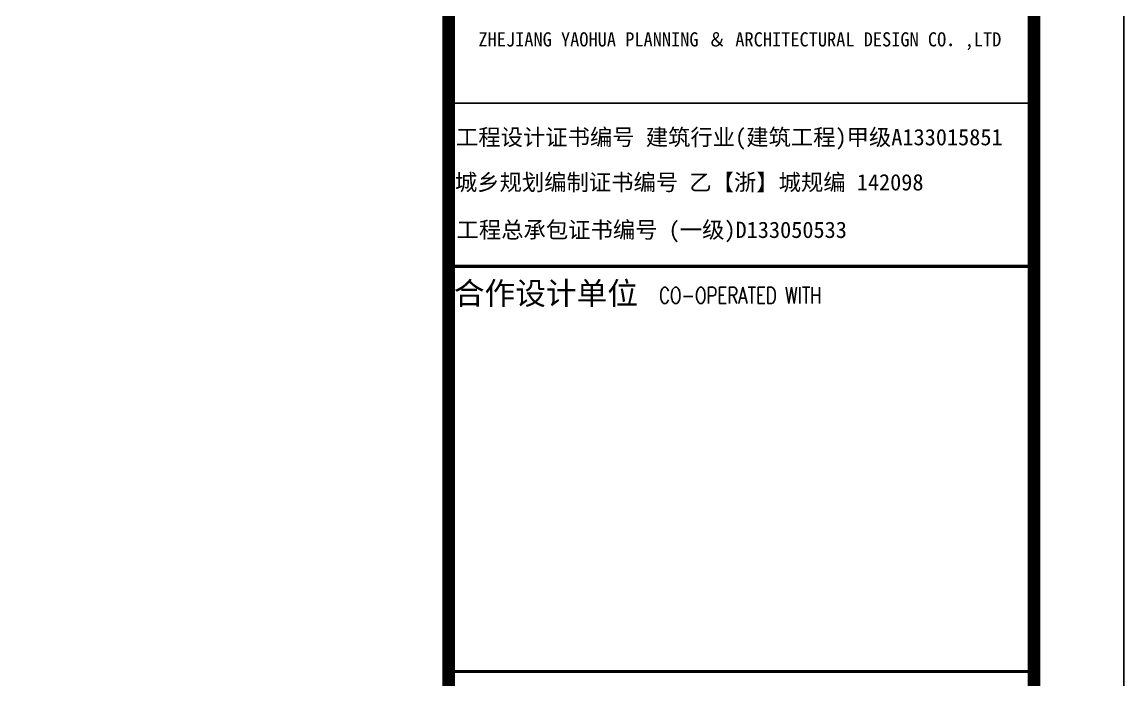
# Model space of a CAD drawing. Extents: x -138012 to 2129925, y -311560 to 0.
# Drawn here: x 184828 to 197067, y -149535 to -142228 of the extents above; entities that cross this region are included whole.
import ezdxf
from ezdxf.enums import TextEntityAlignment as Align

# ---------------------------------------------------------------- set-up
doc = ezdxf.new("R2010")
doc.units = 0
doc.header["$LTSCALE"] = 1000
doc.header["$MEASUREMENT"] = 0
for name, color, linetype in [('PUB_TITLE', 4, 'CONTINUOUS'), ('TEXT', 7, 'CONTINUOUS'), ('图框', 4, 'CONTINUOUS')]:
    doc.layers.add(name, color=color, linetype=linetype)
doc.styles.add('iIcon2', font='')
doc.styles.add('MIMI-TKWZ', font='romanc.shx', dxfattribs={"width": 0.75, "oblique": 15, "bigfont": 'bigfont.shx'})
doc.styles.add('图框艺术体', font='simhei.ttf', dxfattribs={"width": 0.9})
doc.styles.get('iIcon2').set_extended_font_data('SimSun')

# ---------------------------------------------------------------- blocks, each defined once
blk = doc.blocks.new('564563')
at = {"layer": '图框'}
blk.add_line((189566, -143127), (196066, -143127), dxfattribs=at)
at = {"layer": '图框', "const_width": 140}
blk.add_lwpolyline([(196067, -136041), (189567, -136041), (189567, -193441), (196067, -193441)], close=True, dxfattribs=at)
at = {"layer": '图框', "const_width": 35}
for points in [[(189567, -144941), (196067, -144941)], [(189567, -149441), (196067, -149441)]]:
    blk.add_lwpolyline(points, dxfattribs=at)
at = {"layer": '图框', "style": '图框艺术体', "width": 0.95}
blk.add_text('ZHEJIANG YAOHUA PLANNING ＆ ARCHITECTURAL DESIGN CO．,LTD', height=157.63, dxfattribs=at).set_placement((192801, -142499), align=Align.CENTER)
at = {"layer": '图框', "style": 'iIcon2'}
for s, height, p in [('工程设计证书编号 建筑行业(建筑工程)甲级A133015851', 181.8, (189648, -143597)), ('城乡规划编制证书编号 乙【浙】城规编 142098', 181.8, (189636, -144098)), ('工程总承包证书编号 (一级)D133050533', 181.8, (189654, -144626)), ('合作设计单位', 250, (189624, -145365))]:
    blk.add_text(s, height=height, dxfattribs=at).set_placement(p)
at = {"layer": '图框', "style": 'MIMI-TKWZ', "width": 0.75}
blk.add_text('CO-OPERATED WITH', height=180, dxfattribs=at).set_placement((191904, -145354))

msp = doc.modelspace()

# ---------------------------------------------------------------- linework, layer by layer
at = {"layer": 'PUB_TITLE'}
msp.add_lwpolyline([(70966.784, -194441.449), (197066.784, -194441.449), (197066.784, -135041.449), (70966.784, -135041.449)], close=True, dxfattribs=at)
at = {"layer": 'PUB_TITLE', "const_width": 100}
msp.add_lwpolyline([(73466.784, -193441.449), (196066.784, -193441.449), (196066.784, -136041.449), (73466.784, -136041.449)], close=True, dxfattribs=at)

# ---------------------------------------------------------------- block references
at = {"layer": 'TEXT'}
msp.add_blockref('564563', (0, 0), dxfattribs=at)

doc.saveas('drawing.dxf')
